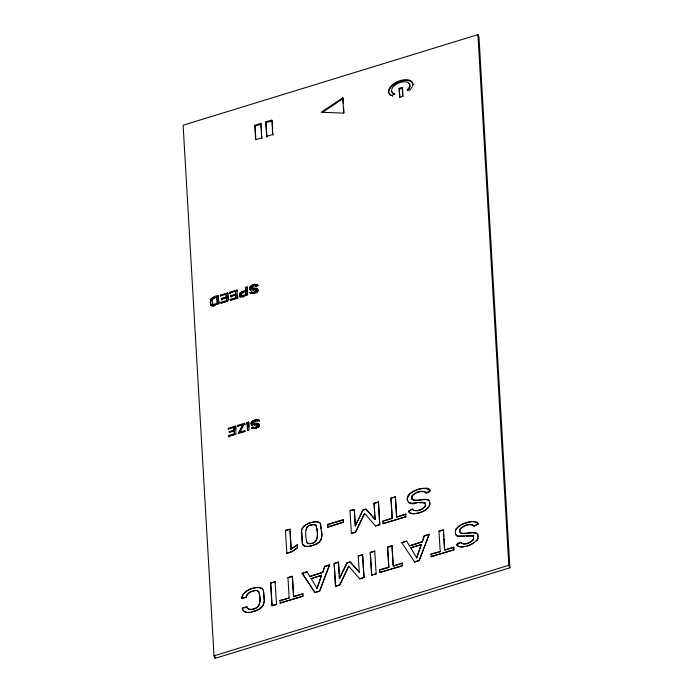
<?xml version="1.0" encoding="UTF-8"?>
<svg xmlns="http://www.w3.org/2000/svg" width="693" height="693" viewBox="0 0 693 693"><rect width="100%" height="100%" fill="white"/><g stroke="black" fill="none" stroke-linecap="round" stroke-linejoin="round"><path stroke-width="1.04" d="M321.188 528.603L320.14 522.99L316.753 521.465L308.645 523.163L303.742 526.134L301.594 529.824L302.287 542.94L303.049 545.192L305.015 546.456L302.408 543.936L301.507 531.167M304.903 546.205C309.988 546.994 315.384 544.949 319.326 541.77C324.142 537.404 320.114 528.395 320.772 524.229M314.423 544.741C320.443 543.988 323.579 536.451 321.309 530.699M257.389 284.814L258.065 285.984C253.543 279.937 243.087 292.697 255.63 289.509L256.401 290.817L255.821 292.143L252.616 293.174L251.42 291.857L249.965 292.68L250.511 293.234C257.926 294.629 261.096 286.131 251.23 288.375L251.238 287.145L253.577 285.715L255.838 285.672L256.575 286.815M257.467 290.783L257.787 291.528L257.276 288.73M251.169 424.151L252.261 424.835L257.164 424.644L257.926 425.935L256.575 427.728L254.14 428.283L252.945 426.983L251.49 427.806L252.035 428.361C259.451 429.755 262.621 421.257 252.763 423.51L252.763 422.28L255.102 420.842L256.765 420.625L257.779 421.197L259.277 420.365L259.589 421.101L258.922 419.949C255.994 418.572 249.038 421.292 251.732 425.225L251.048 423.345M259 425.909L259.312 426.645L258.81 423.856M408.333 502.304C412.621 504.677 420.175 500.727 425.216 503.04L425.346 506.514C422.669 509.641 417.706 511.902 413.66 510.334L412.5 509.034L408.42 511.339L409.953 512.889C417.151 515.904 433.887 508.671 428.915 500.285C423.692 497.314 417.117 502.122 411.988 499.306L411.988 495.859C414.986 492.376 420.408 490.349 424.887 491.727C428.369 495.781 433.549 487.881 425.97 488.193C420.902 488.123 415.904 489.856 411.538 492.342C403.603 496.682 407.293 506.635 416.51 503.057M478.049 538.115L476.706 540.774L478.049 538.115L477.694 534.45L478.049 536.451M257.709 285.568C255.041 284.373 248.631 286.417 250.208 290.107L249.523 288.219M259.234 420.677C256.531 419.62 250.866 421.231 251.481 424.878M407.241 499.74C407.623 491.493 423.518 484.883 430.327 490.757M460.109 532.752C464.31 534.805 471.942 530.786 476.931 533.489C472.609 531.262 465.055 535.317 460.109 532.752L460.005 529.054C463.106 525.597 470.478 522.106 474.159 526.282L478.343 523.951L477.243 522.531L475.822 521.76L471.786 521.413L461.503 524.445L457.934 526.715L455.803 529.27L455.258 532.934L455.656 534.537L457.389 536.122L455.656 534.537M217.455 304.158L216.77 297.115L217.455 304.158L213.981 305.145L212.812 304.825L212.11 299.87L213.305 298.259L218.633 296.474L218.312 295.729C212.734 295.461 207.649 300.935 211.668 305.934L210.802 304.504M214.284 296.968L214.596 297.713C210.889 298.241 209.918 302.07 211.122 305.258M239.691 295.842L240.358 297.02C237.404 293.468 242.654 290.644 245.738 290.488L245.556 287.352L247.158 286.867L247.765 292.671M240.012 296.595L240.185 294.049L243.182 292.125L242.871 291.372M316.017 525.311C318.226 532.926 319.534 545.105 308.177 543.607L307.042 542.61L308.073 543.355C319.317 544.828 318.104 532.96 316.017 525.311L314.994 524.566C304.27 523.18 304.842 533.87 306.739 541.571M306.072 530.05L307.12 526.983M241.173 294.768L241.64 295.989L242.619 296.344L246.292 295.305L245.79 291.389L245.972 294.551L242.299 295.599L241.173 294.768L241.225 293.52L242.126 292.593L246.058 291.242L245.556 287.352M241.64 295.989L241.225 293.52M262.3 588.92A10.36 5.579 -23 0 0 255.587 587.82C249.671 588.504 242.463 592.818 241.701 598.328C242.455 591.683 249.705 588.669 255.474 587.569A10.36 5.579 -23 0 1 262.197 588.669L263.409 590.349M251.793 292.229L253.69 292.264L255.509 291.389L256.098 290.298L255.63 289.509M253.326 427.356L255.223 427.399L257.034 426.524L257.631 425.424L257.164 424.644M413.66 510.334C416.848 511.226 422.782 509.727 425.242 506.262L425.675 504.287M460.516 542.238C464.085 545.876 470.46 542.68 473.258 539.457L473.622 537.881L473.362 539.708C470.686 542.844 465.713 545.096 461.677 543.529C460.013 539.397 451.412 549.107 460.628 542.489M257.597 289.483L251.845 289.336L251.55 287.898M259.121 424.592L253.369 424.454L252.763 422.28M428.915 500.285C424.592 498.068 417.039 502.113 412.092 499.558L412.101 496.11C415.098 492.628 420.512 490.601 424.991 491.978L426.143 493.087M242.715 598.302L246.318 597.193L246.786 594.992L250.034 591.891L255.163 590.375L257.285 590.653L258.688 591.683C260.577 597.721 261.763 607.44 253.595 609.13C251.55 609.71 248.778 610.074 247.332 608.116C248.033 609.104 251.585 609.892 253.491 608.878C260.906 607.44 260.447 599.202 259.26 593.425M246.318 597.193C246.968 593 251.481 591.034 255.267 590.618M320.14 522.99C314.994 519.577 303.655 524.003 301.594 529.824M321.578 575.138L317.082 588.452L321.578 575.138L311.14 578.629M322.687 572.548L324.688 566.328L329.556 564.83L319.56 591.224L315.003 592.628L302.157 573.25L307.025 571.751L309.849 576.489L322.687 572.548L324.688 566.328M421.197 544.533L416.701 557.848L421.197 544.533L410.654 547.773L421.301 544.785M422.306 541.943L424.307 535.724L429.175 534.225L419.178 560.62L414.622 562.023L401.775 542.645L406.652 541.146L409.468 545.885L422.306 541.943L424.307 535.724M478.343 523.951C471.673 518.208 458.731 524.384 455.31 530.63M319.56 591.224L329.556 564.83M419.178 560.62L429.175 534.225M263.253 605.37L264.38 601.152L263.305 590.107M355.318 525.944L362.777 510.022L365.973 509.034L375.104 519.481L374.064 503.213L378.413 501.871L379.833 524.757L375.537 526.082L364.605 513.374L355.526 531.947L351.386 533.497L349.965 510.611L354.366 509.546L355.318 525.944L362.889 510.273L366.077 509.286L375.104 519.481M359.277 572.236L350.26 562.092L347.063 563.08L339.388 578.499L346.959 562.829L350.156 561.841L359.277 572.236L358.238 556.02L362.586 554.677L364.016 577.572L362.586 554.677M352.235 533.238L355.63 532.198L364.605 513.374M348.778 566.181L339.804 585.005L335.568 586.304L339.7 584.753L348.778 566.181L359.719 578.889L363.149 577.832M238.444 433.411L243.174 425.415L242.862 424.679L238.175 433.454L244.915 431.384L244.872 430.5L239.882 432.034L240.194 432.77L245.183 431.237M239.882 432.034L244.62 423.241L237.56 425.407L237.612 426.29L244.932 423.977L244.62 423.241M473.007 525.173C468.485 523.466 462.811 526.55 460.005 529.054M422.435 511.72L425.857 509.987L428.577 507.328M457.969 546.084C464.379 548.059 471.846 544.984 476.593 540.523M392.671 96.344L392.351 95.591L394.447 93.633A9.641 5.197 -23 0 1 394.005 85.984A9.641 5.197 -23 0 1 406.878 82.034A9.641 5.197 -23 0 1 407.319 89.683L407.64 90.428A9.641 5.197 -23 0 0 408.705 83.455M297.349 545.105L297.514 547.877L292.238 551.671L286.867 553.317L292.134 551.42L297.401 547.626L297.245 544.854L291.06 549.116L297.245 544.854M342.792 97.817L321.18 112.249L343.685 113.132L342.792 97.817L343.407 103.673M322.358 112.422L343.104 98.562M252.113 292.974L251.732 292.602L250.277 293.425L249.965 292.68M253.638 428.092L253.257 427.72L251.802 428.543L251.49 427.806M408.42 511.339L412.5 509.034M470.452 544.915L473.761 542.931M256.254 286.07L257.744 285.239M426.039 492.836L430.223 490.505M472.903 524.93L474.055 526.03L478.239 523.7M316.121 525.563L313.435 524.653L308.714 525.822M313.79 545.252L312.214 545.521M467.134 546.127L469.594 544.993M477.927 34.65L183.117 125.216L214.016 655.847L215.073 658.35L509.883 567.784L478.984 37.153L477.927 34.65L508.818 565.289L509.883 567.784M260.863 123.415L261.703 137.881L255.622 139.752L254.773 125.286L260.863 123.415L261.599 131.401M265.809 121.899L271.89 120.028L272.73 134.494L266.649 136.365L266.97 137.119L265.809 121.899L266.649 136.365M255.873 139.466L255.093 126.039L261.183 124.168M266.121 122.652L272.21 120.781M399.142 88.306L402.183 87.37L402.711 96.405L399.662 97.341L399.142 88.306L399.922 97.089M399.454 89.05L402.503 88.115M227.98 293.607L220.426 295.989L220.374 295.097L227.659 292.853L228.335 299.671M229.721 292.221L237.006 289.986L237.327 290.731L229.773 293.113L229.721 292.221L230.085 293.867M245.876 288.106L247.479 287.612M221.327 298.432L226.264 296.907L226.109 294.239L226.585 297.661L221.647 299.185L221.699 300.078L221.327 298.432L221.647 299.185M230.674 295.564L235.611 294.04L235.455 291.372L235.932 294.794L230.994 296.309L231.046 297.21L230.674 295.564L230.994 296.309M221.379 299.324L226.316 297.808L226.802 301.29L221.11 303.04L220.79 302.287L226.481 300.537L226.316 297.808M230.726 296.457L235.663 294.932L236.14 298.423L230.457 300.164L230.137 299.419L235.828 297.669L235.663 294.932M212.491 304.08L213.669 304.392L217.134 303.413M240.047 296.266L242.152 296.569L247.626 294.949L247.158 286.867M235.863 426.767L228.318 429.166L228.266 428.265L235.551 426.03L235.984 428.785M248.57 422.028L249.047 430.11L247.444 430.604L246.977 422.522L248.57 422.028L249.125 426.801M247.696 430.327L247.288 423.25L248.882 422.765M229.218 431.609L234.156 430.084L234 427.416L234.468 430.821L229.27 432.501L229.218 431.609L229.53 432.345M228.681 435.464L234.373 433.714L234.208 430.977L234.684 434.45L228.993 436.2L229.045 437.084L228.681 435.464L228.993 436.2M228.733 436.356L236.018 434.113L235.551 426.03M285.447 530.431L290.003 529.313L285.447 530.431L286.867 553.317M405.674 514.007L405.925 516.744L383.238 523.717L383.09 521.223L392.212 518.425L390.93 498.024L395.46 496.916L396.665 517.056L405.777 514.258L396.665 517.056M354.366 509.546L349.965 510.611M374.168 503.456L378.517 502.122M392.212 518.425L391.034 498.276L395.46 496.916M383.238 523.717L382.986 520.971L392.108 518.173M375.433 525.831L379.729 524.514L378.413 501.871M383.134 523.466L405.925 516.744M272.037 605.821L270.616 582.934L275.199 581.808L270.72 583.185L272.037 605.821L276.524 604.443L275.095 581.557M289.215 598.007L279.989 600.562L289.215 598.007L287.933 577.615L292.359 576.255L293.667 596.647L302.78 593.84L293.667 596.647M335.455 586.061L334.139 563.418L338.435 562.101L334.243 563.669L335.568 586.304M371.665 575.216L370.235 552.33L374.826 551.204L370.339 552.581L371.665 575.216L376.143 573.839L374.714 550.952M388.721 567.16L379.608 569.958L388.834 567.411L387.552 547.011L391.978 545.651L393.286 566.042L402.399 563.236L393.286 566.042M440.228 551.619L431.003 554.166L440.228 551.619L438.946 531.228L443.373 529.868L443.858 536.477M292.463 576.507L287.933 577.615M302.261 573.492L307.025 571.751M324.792 566.579L329.66 565.081M362.69 554.928L358.238 556.02M388.834 567.411L387.656 547.262L392.082 545.902M424.411 535.975L429.279 534.476M443.477 530.11L438.946 531.228M322.583 572.297L309.849 576.489M422.202 541.692L409.468 545.885M241.701 598.328L246.206 596.942M312.101 578.334L320.72 575.684M242.273 608.168C254.617 606.158 238.773 606.401 243.018 610.195M453.794 547.453L444.568 549.999L453.69 547.201L453.941 549.939L431.15 556.661L453.837 549.696L453.69 547.201M271.933 605.569L276.524 604.443M302.676 593.589L302.815 596.084L280.137 603.049L302.928 596.335L302.78 593.84M302.157 573.25L314.899 592.376L319.456 590.973M363.903 577.321L359.719 578.889M371.552 574.965L376.143 573.839M419.074 560.368L414.622 562.023M402.295 562.993L402.546 565.731L379.755 572.453L401.516 566.051M214.016 655.847L508.818 565.289M327.65 524.436L327.902 527.2L327.65 524.436L343.156 519.689L343.364 521.612M327.754 524.688L343.26 519.941M327.798 526.949L343.304 522.201L343.156 519.689M328.932 526.879L343.304 522.201M211.356 305.18L213.851 305.292L218.789 303.811L218.312 295.729M311.573 545.963L309.979 546.11M251.732 612.162L256.904 610.49A10.36 5.579 -23 0 0 262.82 606.02M419.369 502.763L425.216 503.04M466.398 536.061C486.547 535.585 459.511 536.027 457.285 535.871M464.527 536.261L458.705 536.46M413.34 513.851L419.118 512.933L421.578 511.798M463.366 547.002L460.343 547.072L458.073 546.335L456.436 544.533M407.319 89.683L409.563 90.307A12.898 6.947 -23 0 0 408.965 80.076A12.898 6.947 -23 0 0 391.762 85.36A12.898 6.947 -23 0 0 392.351 95.591M410.81 513.383L412.326 513.877M257.389 590.904L258.792 591.935M408.532 511.59L410.057 513.141M242.914 609.944L244.213 611.495A10.178 5.483 -23 0 0 245.928 612.3M476.931 533.489L477.798 534.701M410.654 547.773L416.701 557.848M311.036 578.378L317.082 588.452M394.447 93.633L394.767 94.387A9.641 5.197 -23 0 1 391.874 91.381M459.632 530.656L459.684 531.496M429.998 502.65L430.032 503.257M429.929 504.669L429.443 506.029M254.773 125.286L255.093 126.039M406.652 541.146L401.775 542.645M256.878 284.546L257.198 285.291M256.228 284.407L256.549 285.161M257.553 289.076L257.987 290.324M255.44 284.416L255.76 285.169M257.675 289.787L257.995 290.54M255.838 285.672L256.159 286.426L255.232 285.49M256.878 288.522L257.19 289.267M257.64 290.298L257.961 291.043M256.367 288.409L256.687 289.163M254.539 284.563L254.851 285.308M257.164 291.242L257.475 291.996M255.96 289.717L256.419 291.051M256.713 291.684L257.034 292.437L256.471 292.853L256.15 292.108M255.145 288.418L255.466 289.172M253.525 284.823L253.837 285.577M255.968 290.861L256.289 291.614M255.145 289.431L255.466 290.185M255.509 291.389L255.821 292.143M254.539 289.449L254.859 290.194M252.59 285.144L252.902 285.897M253.829 288.565L254.14 289.319M252.495 286.122L252.815 286.876M254.738 291.866L255.059 292.619M251.767 285.499L252.087 286.252M254.66 292.836L254.981 293.589M253.127 289.596L253.439 290.35M251.706 286.607L252.027 287.361M252.512 288.695L252.832 289.44M251.074 285.888L251.394 286.642M253.69 292.264L254.01 293.018M251.966 288.686L252.287 289.431M250.494 286.313L250.814 287.058M251.1 287.716L251.42 288.47M251.524 288.591L251.845 289.336M251.117 288.019L251.55 289.128M252.928 292.429L253.248 293.182M250.043 286.763L250.364 287.508M252.295 292.42L252.616 293.174M249.731 287.223L250.052 287.976M251.42 291.857L251.732 292.602M249.558 287.708L249.878 288.461M250.26 289.579L250.58 290.332M245.738 290.488L246.058 291.242M245.972 294.551L246.292 295.305M242.862 292.29L243.182 293.035M241.874 291.744L242.195 292.498M243.044 295.452L243.364 296.197M243.156 296.327L243.477 297.072M241.571 293.018L241.883 293.771M241.034 292.195L241.355 292.948M242.299 295.599L242.619 296.344M241.129 294.057L241.45 294.811M241.71 295.521L242.03 296.275M242.152 296.569L242.472 297.314M240.358 292.723L240.679 293.468M239.873 293.295L240.185 294.049M239.579 293.91L239.899 294.664M240.584 296.535L240.895 297.28M239.509 294.542L239.83 295.296M239.553 295.261L239.873 296.015M235.611 294.04L235.932 294.794M235.828 297.669L236.14 298.423M226.264 296.907L226.585 297.661M226.481 300.537L226.802 301.29M220.374 295.097L220.695 295.842M214.267 297.877L214.587 298.631M213.123 297.384L213.435 298.137M213.305 298.259L213.626 299.012M212.162 297.877L212.474 298.631M214.631 304.175L214.951 304.929M212.214 299.263L212.534 300.017M211.408 298.432L211.729 299.185M212.11 299.87L212.43 300.615M213.669 304.392L213.981 305.145M213.851 305.292L214.163 306.037M210.88 299.047L211.2 299.792M212.942 304.357L213.262 305.102M212.327 303.569L212.812 304.825M210.577 299.705L210.897 300.45M213.063 305.422L213.375 306.176M212.379 305.448L212.699 306.202M211.807 305.37L212.127 306.115M210.715 304.01L211.339 305.648M258.411 419.672L258.723 420.408M257.761 419.542L258.073 420.27M259.078 424.203L259.503 425.433M256.973 419.551L257.285 420.279M259.208 424.922L259.52 425.658M258.402 423.648L258.714 424.385M259.173 425.424L259.485 426.16M256.765 420.625L257.077 421.353M257.9 423.536L258.212 424.272M256.064 419.689L256.375 420.426M257.493 424.844L257.943 426.16M258.246 426.819L258.558 427.546M256.679 423.544L256.99 424.281M255.05 419.949L255.362 420.686M257.493 425.996L257.805 426.723M255.102 420.842L255.414 421.578M256.679 424.566L256.99 425.294M257.675 427.234L257.987 427.971M257.034 426.524L257.346 427.252M308.013 546.422L306.323 546.448M256.072 424.575L256.384 425.311M254.114 420.279L254.426 421.006M255.353 423.7L255.665 424.428M254.028 421.257L254.34 421.994L253.551 422.47L253.24 421.742M256.263 426.992L256.575 427.728M253.3 420.634L253.612 421.361M256.193 427.971L256.505 428.698M254.652 424.731L254.963 425.459M254.045 423.821L254.357 424.558M252.599 421.023L252.91 421.751M255.223 427.399L255.526 428.127M253.499 423.813L253.811 424.549M252.027 421.439L252.339 422.176M252.633 422.851L252.945 423.579M253.058 423.718L253.369 424.454M252.65 423.146L253.075 424.246M254.461 427.564L254.773 428.291M251.576 421.89L251.888 422.626M253.829 427.546L254.14 428.283M251.264 422.358L251.576 423.085M252.945 426.983L253.257 427.72M251.091 422.843L251.403 423.57M251.793 424.714L252.105 425.45M246.977 422.522L247.288 423.25M237.56 425.407L237.872 426.143M234.156 430.084L234.468 430.821M234.373 433.714L234.684 434.45M228.266 428.265L228.577 429.002M246.786 606.782L247.332 608.116M473.232 536.243L473.726 538.123M306.635 541.32L307.146 542.862M443.988 538.591L444.681 550.251M443.373 529.868L444.568 549.999M395.356 496.664L396.552 516.805M391.978 545.651L393.174 565.791M292.359 576.255L293.555 596.396M431.003 554.166L431.254 556.912M402.555 89.12L402.971 96.154M379.608 569.958L379.859 572.704M374.064 503.213L374.991 519.23M343.641 107.753L343.945 112.864M354.262 509.294L355.214 525.692M338.6 563.374L339.198 573.631M339.319 575.675L339.501 578.75M338.435 562.101L339.388 578.499M272.271 121.812L272.687 129.045M272.929 133.177L273.051 135.248M290.124 531.427L291.173 549.367M289.899 529.062L291.06 549.116M261.902 136.564L262.023 138.635M279.989 600.562L280.241 603.3M263.764 592.047L264.276 600.9L263.149 605.128A10.36 5.579 -23 0 1 256.8 610.238L250.615 612.162A10.178 5.483 -23 0 1 244.109 611.243M237.621 295.79L237.794 298.822M244.932 423.977L244.976 424.757M237.006 289.986L237.474 298.068L230.189 300.303L230.137 299.419M227.659 292.853L228.127 300.935L220.842 303.179L220.79 302.287M218.927 301.524L219.04 303.551M214.951 656.184L215.073 658.35M249.826 612.534A10.178 5.483 -23 0 1 248.103 612.612M390.653 95.435A12.898 6.947 -23 0 1 397.427 82.562A12.898 6.947 -23 0 1 413.149 84.849"/></g></svg>
